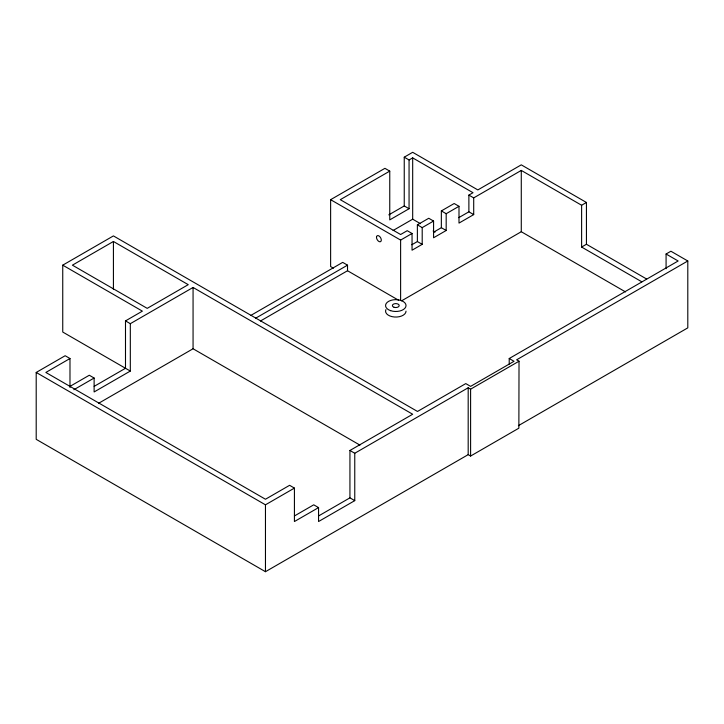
<?xml version="1.0" encoding="UTF-8"?>
<svg xmlns="http://www.w3.org/2000/svg" width="724" height="724" viewBox="0 0 724 724"><rect width="100%" height="100%" fill="white"/><g stroke="black" fill="none" stroke-linecap="round" stroke-linejoin="round"><path stroke-width="1.09" d="M518.411 425.658L687.8 327.863L687.8 260.984L516.619 359.819L519.027 361.213L518.864 428.183L470.6 456.048L468.184 454.654L265.464 571.698L36.2 439.332L36.2 372.453L65.16 355.728L69.984 358.516L69.984 387.494M94.183 386.344L125.496 368.272L125.496 320.895L130.32 323.682L130.32 371.059L62.744 332.044L62.744 265.165L113.424 235.906L417.504 411.458L465.776 383.593L470.6 386.381L514.04 361.303L509.216 358.516L509.216 364.091M113.424 241.481L72.4 265.165L147.216 308.361L188.24 284.668L113.424 241.481L113.424 289.41M333.411 268.17L330.624 266.559L330.624 199.679L384.924 168.33L389.756 171.117L389.756 219.879L409.06 208.738L409.06 159.968L404.245 157.171L412.68 152.302L477.84 189.923L521.28 164.846L586.44 202.467L586.44 244.269L646.632 279.021M125.496 320.895L142.384 311.139L62.744 265.165M389.756 171.117L340.28 199.679L400.616 234.513L407.223 230.694L412.047 233.481L412.047 250.205L422.201 244.341L422.201 227.617L433.576 221.055L433.576 237.771L446.183 230.494L446.183 213.707L458.998 206.304L458.998 223.092L473.704 214.603L473.704 197.887L521.28 170.421L581.616 205.254L586.44 202.467M409.06 159.968L412.68 157.877L473.016 192.711L468.881 195.1L468.881 211.815L458.763 217.653M69.984 358.516L45.856 372.453L265.464 499.243L289.6 485.306L294.424 488.094L294.424 521.533L318.56 507.605L318.56 521.533L354.76 500.637L354.76 453.26L349.936 450.473L349.936 497.85L354.76 500.637M130.32 323.682L193.064 287.455L412.68 414.246L349.936 450.473M69.984 386.381L89.296 375.24L94.12 378.028L94.12 391.956L130.32 371.059M73.848 389.729L94.12 378.028M388.788 214.865L404.245 205.942L404.245 157.171M393.114 230.485L412.68 219.182L420.463 223.68M98.5 403.358L193.064 348.76L359.946 445.106M250.685 315.501L342.696 262.378L347.52 265.165L347.52 270.74L260.405 321.031M255.509 318.288L347.52 265.165M411.838 244.748L417.377 241.554L417.377 224.829L428.753 218.268L433.576 221.055M433.595 232.187L441.35 227.707L441.35 210.919L454.174 203.516L458.998 206.304M330.624 199.679L400.616 240.087L412.047 233.481M401.585 300.831L521.28 231.725L625.536 291.917M581.616 205.254L581.616 247.047L586.44 244.269M666.08 268.704L666.08 254.015L670.904 251.228L687.8 260.984M509.216 358.516L678.144 260.984L666.08 254.015M36.2 372.453L265.464 504.818L294.424 488.094M354.76 453.26L468.184 387.774L470.6 389.168L519.027 361.213M294.424 515.959L313.736 504.818L318.56 507.605M318.623 515.922L349.936 497.85M581.616 247.047L641.808 281.808M468.881 195.1L473.704 197.887M468.881 211.815L473.704 214.603M441.35 210.919L446.183 213.707M441.35 227.707L446.183 230.494M433.115 230.983L435.061 232.105M417.377 224.829L422.201 227.617M417.377 241.554L422.201 244.341M347.52 270.74L398.68 300.279M404.245 205.942L409.06 208.738M521.28 170.421L521.28 231.725M470.6 389.168L470.6 456.048M468.184 387.774L468.184 454.654M412.68 157.877L412.68 219.182M400.616 240.087L400.616 300.279M265.464 504.818L265.464 571.698M193.064 287.455L193.064 348.76M406.028 311.148A10.236 5.91 0 0 1 394.453 317.003A10.236 5.91 0 0 1 385.901 309.61M390.67 310.687A10.236 5.91 0 0 0 406.028 305.573A10.236 5.91 0 0 0 390.67 300.451A10.236 5.91 0 0 0 390.67 310.687M394.082 307.275A3.412 1.973 0 0 0 399.196 305.573A3.412 1.973 0 0 0 394.082 303.863A3.412 1.973 0 0 0 394.082 307.275M376.48 237.3A3.412 1.973 60 0 0 380.1 241.798A3.412 1.973 60 0 0 380.1 236.974A3.412 1.973 60 0 0 376.48 237.3"/></g></svg>
